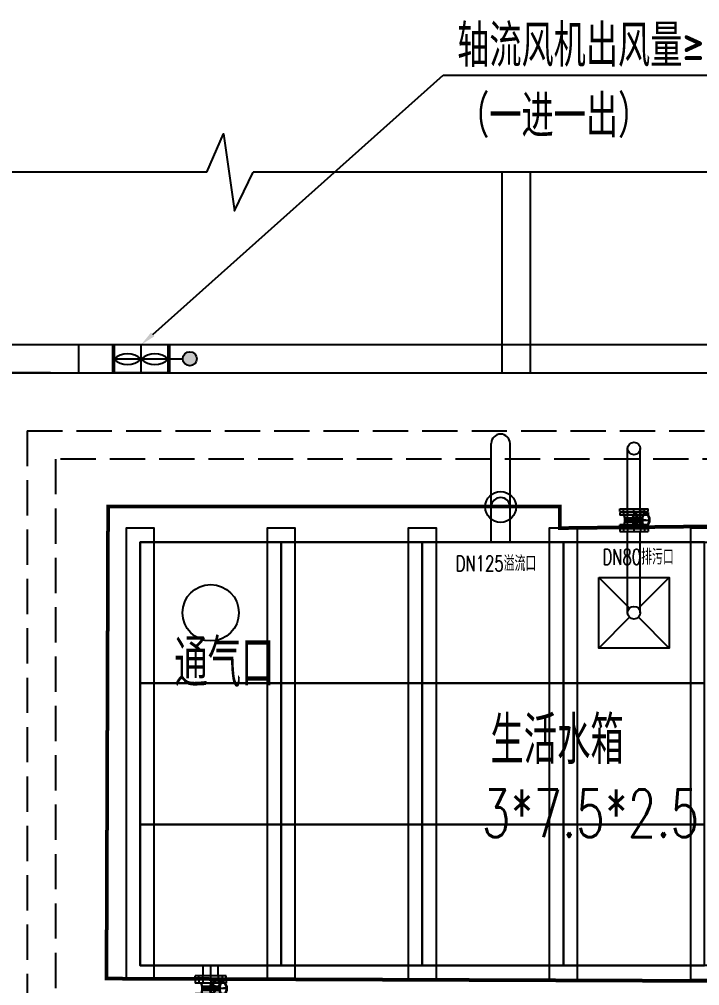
# Model space of a CAD drawing. Header units: millimetres. Extents: x 10779125 to 11142123, y -372083 to -144871.
# Drawn here: x 11098007 to 11102829, y -301182 to -294332 of the extents above; entities that cross this region are included whole.
import ezdxf
from ezdxf import colors
from ezdxf.entities.mleader import LeaderData, LeaderLine
from ezdxf.math import Vec2, Vec3

# ---------------------------------------------------------------- set-up
doc = ezdxf.new("R2010")
doc.units = ezdxf.units.MM
doc.header["$LTSCALE"] = 1000
doc.header["$MEASUREMENT"] = 0
for name, pattern in [('A-世伦路地下室北区_t3$0$DASH', [0.35, 0.25, -0.1]), ('CENTER', [2.9, 2.5, -0.2, 0, -0.2]), ('CENTER2', [1.125, 0.75, -0.125, 0.125, -0.125]), ('CONTINOUS', [0]), ('DASH', [0.35, 0.25, -0.1])]:
    doc.linetypes.add(name, pattern=pattern)
doc.layers.get('0').update_dxf_attribs({"color": 255, "linetype": 'CONTINUOUS'})
for name, color, linetype in [('1', 255, 'CONTINUOUS'), ('1-设备', 1, 'CONTINUOUS'), ('10', 7, 'CONTINUOUS'), ('1轮廓实线层', 7, 'CONTINUOUS'), ('3中心线', 1, 'CENTER2'), ('3中心线层', 1, 'CENTER'), ('8', 8, 'CONTINUOUS'), ('ACS_PFG_FCZX', 8, 'CENTER'), ('ACS_PFG_FM_F', 7, 'CONTINUOUS'), ('AXIS', 3, 'CONTINUOUS'), ('PUB_TEXT', 7, 'CONTINUOUS'), ('水条件', 7, 'CONTINUOUS')]:
    doc.layers.add(name, color=color, linetype=linetype)
doc.layers.add('_0', color=7, linetype='CONTINUOUS', lineweight=80)
doc.layers.add('ACS_PFG_F2', color=31, linetype='CONTINUOUS', lineweight=50)
doc.styles.add('_HZTXT', font='tssdeng.shx', dxfattribs={"width": 0.8, "bigfont": 'tssdchn.shx'})
doc.styles.add('hz', font='simplex', dxfattribs={"width": 0.7, "bigfont": 'hztxt'})

# ---------------------------------------------------------------- blocks, each defined once
blk = doc.blocks.new('DN80法兰侧视图')
at = {"layer": '1'}
for p, q in [((-23, 67.5), (-20, 72)), ((-20, 100), (0, 100)), ((-20, 100), (-20, -100)), ((0, 100), (0, -100)), ((-23, 67.5), (-23, -67.5)), ((-20, 45.5), (0, 45.5)), ((-23, -67.5), (-20, -72)), ((-20, -45.5), (0, -45.5)), ((-20, -100), (0, -100))]:
    blk.add_line(p, q, dxfattribs=at)
at = {"layer": '3中心线层'}
for p, q in [((-20, 73.9), (0, 73.9)), ((-23, 0), (0, 0)), ((-23, 0), (0, 0)), ((-20, -73.9), (0, -73.9))]:
    blk.add_line(p, q, dxfattribs=at)
blk = doc.blocks.new('法兰式蝶阀DN80')
at = {"lineweight": 30}
for p, q in [((-64.8, 70.6), (-68.7, 91)), ((-64.8, 70.6), (-64.8, 43.4)), ((-56.2, 70.6), (-64.8, 70.6)), ((-49.6, 70.6), (-56.2, 70.6)), ((-45.7, 70.6), (-49.6, 70.6)), ((-38.3, 70.6), (-45.7, 70.6)), ((-38.3, 70.6), (42, 70.6)), ((40, 67.3), (4.1, 94.9)), ((40.5, 68), (5, 95.6)), ((30.2, 70.6), (42, 70.6)), ((42, 70.6), (46.4, 70.6)), ((53, 70.6), (46.4, 70.6)), ((53, 70.6), (60.5, 70.6)), ((56.2, 70.5), (75, 111.3)), ((56.7, 69.9), (76.9, 110.5)), ((60.5, 70.6), (64.1, 91)), ((60.5, 70.6), (60.5, 43.4)), ((-64.8, 43.4), (-68.7, 23)), ((-56.2, 43.4), (-64.8, 43.4)), ((-43.9, 58.2), (-57.9, 58.2)), ((-44.5, 55.8), (-57.9, 55.8)), ((-49.6, 43.4), (-56.2, 43.4)), ((-45.7, 43.4), (-49.6, 43.4)), ((-40.1, 43.4), (-45.7, 43.4)), ((-44.5, 55.8), (-6.1, 55.8)), ((-43.9, 58.2), (-5.9, 58.2)), ((-40.1, 43.4), (28.8, 43.4)), ((14.2, 55.8), (-6.1, 55.8)), ((14.2, 58.2), (-5.9, 58.2)), ((39.4, 50.2), (1.1, 26.2)), ((40.1, 49.5), (1.4, 25.3)), ((35.8, 58.2), (14.2, 58.2)), ((36.3, 55.8), (14.2, 55.8)), ((28.8, 43.4), (42, 43.4)), ((35.8, 58.2), (54.3, 58.2)), ((36.3, 55.8), (54.3, 55.8)), ((42, 43.4), (46.4, 43.4)), ((53, 43.4), (46.4, 43.4)), ((53, 43.4), (59.1, 43.4)), ((53.4, 45.8), (66.6, 2.5)), ((54.2, 46.1), (67.8, 2.9)), ((60.5, 43.4), (59.1, 43.4)), ((60.5, 43.4), (64.1, 23)), ((63, 57.2), (108.3, 53.9)), ((63.2, 57.7), (108.4, 55))]:
    blk.add_line(p, q, dxfattribs=at)
for centre, radius in [((50, 58.6), 60.9), ((50, 58.6), 58.5), ((49.6, 58.2), 13.2)]:
    blk.add_circle(centre, radius, dxfattribs=at)
for centre, start, end in [((-59, 57), 48.38702, 311.61298), ((55.3, 57), 228.38702, 131.61298)]:
    blk.add_arc(centre, 1.65, start, end, dxfattribs=at)
at = {"layer": 'AXIS', "rotation": 270}
blk.add_blockref('DN80法兰侧视图', (0, 91), dxfattribs=at)
at = {"layer": 'AXIS', "xscale": -1, "rotation": 270}
blk.add_blockref('DN80法兰侧视图', (0, 23), dxfattribs=at)
blk = doc.blocks.new('bf211016')
at = {"layer": '8', "color": 8}
for p, q in [((-7234.3, 7198.2, 0), (-7234.3, 8621.6, 0)), ((-7034.3, 7198.2, 0), (-7034.3, 8621.6, 0)), ((-1284.3, 7398.2, 0), (-16000, 7398.2, 0)), ((-10234.3, 7398.2, 0), (-10934.3, 7398.2, 0)), ((-10234.3, 7198.2, 0), (-10234.3, 7398.2, 0)), ((-15800, 7198.2, 0), (-1284.3, 7198.2, 0)), ((-10434.3, 7198.2, 0), (-10934.3, 7198.2, 0)), ((-10434.3, 7198.2, 0), (-10234.3, 7198.2, 0)), ((-7234.3, 7198.2, 0), (-7034.3, 7198.2, 0))]:
    blk.add_line(p, q, dxfattribs=at)
at = {"layer": '8', "color": 8, "linetype": 'DASH'}
for q in [(14385.7, 6787.7, 0), (-10600, 655, 0)]:
    blk.add_line((-10600, 6787.7, 0), q, dxfattribs=at)
at = {"layer": '8', "color": 8, "elevation": 0}
for points in [[(-9328, 8621.6), (-9210.1, 8892.8), (-9130.5, 8346.6), (-8998, 8621.6)], [(-9328, 8621.6), (-17018.1, 8621.6)], [(299, 8621.6), (-8998, 8621.6)]]:
    blk.add_lwpolyline(points, dxfattribs=at)
at = {"layer": '8', "color": 8, "linetype": 'DASH', "elevation": 0}
blk.add_lwpolyline([(14385.7, 6587.7), (-10400, 6587.7), (-10400, 855), (6185.7, 855), (6185.7, 655), (1319.7, 655), (1319.7, 0)], dxfattribs=at)
blk = doc.blocks.new('*U303')
at = {"lineweight": -2}
blk.add_lwpolyline([(-500, -500), (500, -500), (500, 500), (-500, 500)], close=True, dxfattribs=at)
blk = doc.blocks.new('*U304')
at = {"layer": '_0', "color": 0, "linetype": 'ByBlock', "lineweight": -2, "transparency": 16777216}
for p in [(0, 2000), (1000, 2000), (2000, 2000), (3000, 2000), (0, 1000), (1000, 1000), (2000, 1000), (3000, 1000), (0, 0), (1000, 0), (2000, 0), (3000, 0)]:
    blk.add_blockref('*U303', p, dxfattribs=at)
blk = doc.blocks.new('DN100法兰侧视图')
at = {"layer": '1'}
for p, q in [((-25, 77.5), (-22, 82)), ((-25, 77.5), (-25, -77.5)), ((-22, 110), (0, 110)), ((-22, 110), (-22, -110)), ((0, 110), (0, -110)), ((-22, 55), (0, 55)), ((-22, -55), (0, -55)), ((-25, -77.5), (-22, -82)), ((-22, -110), (0, -110))]:
    blk.add_line(p, q, dxfattribs=at)
at = {"layer": '3中心线层'}
for p, q in [((-22, 83.1), (0, 83.1)), ((-25, 0), (0, 0)), ((-22, -83.1), (0, -83.1))]:
    blk.add_line(p, q, dxfattribs=at)
blk = doc.blocks.new('法兰式蝶阀DN100')
at = {"lineweight": 30}
for p, q in [((-60.7, 76.7), (-65.7, 102.4)), ((-60.7, 76.7), (-60.7, 49.5)), ((-52.1, 76.7), (-60.7, 76.7)), ((-45.5, 76.7), (-52.1, 76.7)), ((-41.6, 76.7), (-45.5, 76.7)), ((-34.3, 76.7), (-41.6, 76.7)), ((-34.3, 76.7), (46.1, 76.7)), ((44.1, 73.4), (8.2, 101)), ((44.6, 74.1), (9.1, 101.7)), ((34.3, 76.7), (46.1, 76.7)), ((46.1, 76.7), (50.5, 76.7)), ((57.1, 76.7), (50.5, 76.7)), ((57.1, 76.7), (64.6, 76.7)), ((60.3, 76.6), (79.1, 117.4)), ((60.7, 76), (81, 116.6)), ((64.6, 76.7), (70.5, 102.4)), ((64.6, 76.7), (64.6, 49.5)), ((-60.7, 49.5), (-67.6, 25)), ((-52.1, 49.5), (-60.7, 49.5)), ((-39.9, 64.3), (-53.8, 64.3)), ((-40.4, 61.9), (-53.8, 61.9)), ((-45.5, 49.5), (-52.1, 49.5)), ((-41.6, 49.5), (-45.5, 49.5)), ((-36, 49.5), (-41.6, 49.5)), ((-40.4, 61.9), (-2, 61.9)), ((-39.9, 64.3), (-1.8, 64.3)), ((-36, 49.5), (32.9, 49.5)), ((18.3, 61.9), (-2, 61.9)), ((18.3, 64.3), (-1.8, 64.3)), ((43.5, 56.3), (5.2, 32.3)), ((44.2, 55.6), (5.5, 31.4)), ((39.9, 64.3), (18.3, 64.3)), ((40.4, 61.9), (18.3, 61.9)), ((32.9, 49.5), (46.1, 49.5)), ((39.9, 64.3), (58.3, 64.3)), ((40.4, 61.9), (58.3, 61.9)), ((46.1, 49.5), (50.5, 49.5)), ((57.1, 49.5), (50.5, 49.5)), ((57.1, 49.5), (63.1, 49.5)), ((57.4, 51.9), (70.7, 8.6)), ((58.3, 52.2), (71.9, 9)), ((64.6, 49.5), (63.1, 49.5)), ((64.6, 49.5), (72.2, 25)), ((67.1, 63.3), (112.4, 60)), ((67.3, 63.8), (112.5, 61.1))]:
    blk.add_line(p, q, dxfattribs=at)
for centre, radius in [((54.1, 64.7), 60.9), ((54.1, 64.7), 58.5), ((53.7, 64.3), 13.2)]:
    blk.add_circle(centre, radius, dxfattribs=at)
for centre, start, end in [((-54.9, 63.1), 48.38702, 311.61298), ((59.4, 63.1), 228.38702, 131.61298)]:
    blk.add_arc(centre, 1.65, start, end, dxfattribs=at)
at = {"rotation": 270}
blk.add_blockref('DN100法兰侧视图', (0, 102.4), dxfattribs=at)
at = {"xscale": -1, "rotation": 270}
blk.add_blockref('DN100法兰侧视图', (0, 25), dxfattribs=at)
blk = doc.blocks.new('*U299')
at = {"layer": '_0', "color": 6, "lineweight": -2}
blk.add_lwpolyline([(-100, -1600), (100, -1600), (100, 1600), (-100, 1600)], close=True, dxfattribs=at)
blk = doc.blocks.new('*U300')
at = {"layer": '_0', "color": 0, "linetype": 'ByBlock', "lineweight": -2, "transparency": 16777216}
for p in [(0, 0), (1000, 0), (2000, 0), (3000, 0), (4000, 0)]:
    blk.add_blockref('*U299', p, dxfattribs=at)
blk = doc.blocks.new('*U286')
h = blk.add_hatch(color=256)
edge = h.paths.add_edge_path()
edge.add_arc((0, 345), 50, 0, 360)
for p, q in [((0, 195), (0, 295)), ((-100, 195), (100, 195)), ((-100, 195), (-100, -195)), ((0, -195), (0, 195)), ((100, 195), (100, -195)), ((-100, -195), (100, -195))]:
    blk.add_line(p, q)
blk.add_circle((0, 345), 50)

msp = doc.modelspace()

# ---------------------------------------------------------------- linework, layer by layer
at = {"color": 0, "linetype": 'ByBlock'}
for p, q in [((11102318.6, -297929, 0), (11102318.6, -297374.6, 0)), ((11102407.6, -297929, 0), (11102407.6, -297374.6, 0)), ((11102318.6, -298538.7, 0), (11102318.6, -297961.7, 0)), ((11102407.6, -298538.7, 0), (11102407.6, -297961.7, 0)), ((11102113.1, -298288.7, 0), (11102331.6, -298507.2, 0)), ((11102394.6, -298507.2, 0), (11102613.1, -298288.7, 0)), ((11102113.1, -298788.7, 0), (11102331.6, -298570.1, 0)), ((11102394.6, -298570.1, 0), (11102613.1, -298788.7, 0))]:
    msp.add_line(p, q, dxfattribs=at)
for p, q in [((11099309.1, -301113.7, 0), (11099309.1, -301038.7, 0)), ((11099417.1, -301113.7, 0), (11099417.1, -301038.7, 0))]:
    msp.add_line(p, q)
at = {"color": 1, "linetype": 'A-世伦路地下室北区_t3$0$DASH', "const_width": 26}
msp.add_lwpolyline([(11098636, -297784.4), (11101838.2, -297784.4), (11101838.2, -297938.7), (11106141.2, -297888.7), (11106702.2, -297882.1), (11106628.9, -301163.1), (11098624.8, -301132.3), (11098636, -297784.4)], dxfattribs=at)
at = {"color": 0, "linetype": 'ByBlock', "elevation": 0}
msp.add_lwpolyline([(11102113.1, -298288.7), (11102613.1, -298288.7), (11102613.1, -298788.7), (11102113.1, -298788.7)], close=True, dxfattribs=at)
at = {"color": 0, "linetype": 'ByBlock'}
for centre in [(11102363.1, -297374.6, 0), (11102363.1, -298538.7, 0)]:
    msp.add_circle(centre, 44.5, dxfattribs=at)
at = {"lineweight": -2}
msp.add_circle((11101418.3, -297788.7, 0), 109.5, dxfattribs=at)
msp.add_circle((11099363.1, -298538.7, 0), 200)
at = {"layer": '1-设备', "color": 1}
for centre, start_param, end_param in [((11098772.9, -296831.7, 0), 0.787098, 2.354494), ((11098772.9, -296651.1, 0), 3.928691, 5.496087), ((11098967.9, -296831.7, 0), 0.787098, 2.354494), ((11098967.9, -296651.1, 0), 3.928691, 5.496087)]:
    msp.add_ellipse(centre, major_axis=(138.1, 0), ratio=0.923077, start_param=start_param, end_param=end_param, dxfattribs=at)
at = {"layer": '1轮廓实线层', "color": 0, "linetype": 'CONTINOUS', "lineweight": -3}
for p, q in [((11101351.8, -298038.7, 0), (11101351.8, -297338.7, -74.3)), ((11101484.8, -298038.7, 0), (11101484.8, -297338.7, -74.3))]:
    msp.add_line(p, q, dxfattribs=at)
for centre in [(11101418.3, -297338.7, -74.3), (11101418.3, -297788.7, 0)]:
    msp.add_arc(centre, 66.5, 0, 180, dxfattribs=at)
at = {"layer": '3中心线'}
msp.add_line((11099363.1, -301113.7, 0), (11099363.1, -301038.7, 0), dxfattribs=at)
at = {"layer": 'ACS_PFG_F2'}
for p, q in [((11098675.4, -296838.7, 0), (11098675.4, -296638.7, 0)), ((11099065.4, -296838.7, 0), (11099065.4, -296638.7, 0))]:
    msp.add_line(p, q, dxfattribs=at)
at = {"layer": 'ACS_PFG_FCZX'}
msp.add_line((11098870.4, -296838.7, 0), (11098870.4, -296638.7, 0), dxfattribs=at)
at = {"layer": 'ACS_PFG_FM_F'}
msp.add_line((11099065.4, -296638.7, 0), (11098675.4, -296638.7, 0), dxfattribs=at)
at = {"layer": '水条件', "linetype": 'Continuous', "elevation": 0}
msp.add_lwpolyline([(11106363.1, -298038.7), (11106363.1, -301038.7), (11098863.1, -301038.7), (11098863.1, -298038.7)], close=True, dxfattribs=at)

# ---------------------------------------------------------------- block references
at = {"lineweight": -2}
msp.add_blockref('bf211016', (11108663.1, -304036.8, 0), dxfattribs=at)
at = {"color": 0, "linetype": 'ByBlock', "rotation": 89.99999999999999}
msp.add_blockref('DN80法兰侧视图', (11102363.1, -297801.7, 0), dxfattribs=at)
at = {"color": 0, "linetype": 'ByBlock', "xscale": -1, "rotation": 90}
msp.add_blockref('DN80法兰侧视图', (11102363.1, -297961.7, 0), dxfattribs=at)
at = {"layer": '10'}
msp.add_blockref('法兰式蝶阀DN80', (11102363.1, -297938.7, 0), dxfattribs=at)
at = {"layer": '10', "xscale": -1}
for name, p, rotation in [('DN100法兰侧视图', (11099363.1, -301113.7, 0), 270), ('法兰式蝶阀DN100', (11099363.1, -301138.7, 0), 180)]:
    msp.add_blockref(name, p, dxfattribs=dict(at, rotation=rotation))
at = {"layer": '_0', "lineweight": -2}
msp.add_blockref('*U300', (11098863.1, -299538.7, 0), dxfattribs=at)
at = {"layer": '_0', "color": 4, "lineweight": -2}
msp.add_blockref('*U304', (11099363.1, -300538.7, 0), dxfattribs=at)
at = {"layer": 'ACS_PFG_FM_F', "rotation": 270}
msp.add_blockref('*U286', (11098870.4, -296738.7, 0), dxfattribs=at)

# ---------------------------------------------------------------- texts
at = {"color": 0, "linetype": 'ByBlock', "char_height": 110, "attachment_point": 3, "style": 'hz'}
for s, width, insert in [('DN125溢流口', 1038.54, (11101671.1, -298134.5, 0)), ('DN80排污口', 560.439, (11102645.2, -298088.3, 0))]:
    msp.add_mtext_dynamic_manual_height_columns(s, width=width, gutter_width=12.5, heights=[0], dxfattribs=dict(at, insert=insert))
at = {"layer": 'PUB_TEXT', "style": 'hz', "width": 0.7}
for s, p in [('生活水箱', (11101345.8, -299611.6)), ('3*7.5*2.5', (11101285.8, -300128.9))]:
    msp.add_text(s, height=337.59, rotation=360, dxfattribs=at).set_placement(p)
at = {"layer": 'PUB_TEXT', "insert": (11099106, -298726.6, 0), "char_height": 337.59, "attachment_point": 1, "rotation": 360, "style": 'hz'}
msp.add_mtext_dynamic_manual_height_columns('通气口', width=1038.54, gutter_width=12.5, heights=[0], dxfattribs=at)

# ---------------------------------------------------------------- leaders
at = {"color": 4, "lineweight": -3, "ltscale": 0.1}
ml = msp.add_multileader_mtext('Standard', dxfattribs=at)
ml.set_content('轴流风机出风量≥（4300m{\\fISOCPEUR|b0|i0|c0|p34;³}/h）\\P（一进一出）', color=4, style='_HZTXT')
ml.set_leader_properties()
ml.build(insert=Vec2(0, 0))
ml.multileader.update_dxf_attribs({"text_left_attachment_type": 6, "text_right_attachment_type": 6, "dogleg_length": 100, "arrow_head_size": 110})
ctx = ml.context
ctx.base_point, ctx.char_height, ctx.arrow_head_size, ctx.landing_gap_size, ctx.plane_origin = Vec3(11101110.1, -294729), 300, 110, 0.09, Vec3(11099370.6, -295346.8)
ctx.left_attachment, ctx.right_attachment = 6, 6
notes = []
notes.append((ctx, [(0, (1, 1, 0), (11101010.1, -294729), (1, 0), 100, [(0, [(11098870.4, -296638.7)], 0, [])])]))
ctx.mtext.insert, ctx.mtext.flow_direction = Vec3(11101110.2, -294369), 5
for ctx, leaders in notes:
    for number, flags, end, landing, length, lines in leaders:
        leader = LeaderData()
        leader.index, (leader.has_last_leader_line, leader.has_dogleg_vector, leader.attachment_direction) = number, flags
        leader.last_leader_point, leader.dogleg_vector, leader.dogleg_length = Vec3(end), Vec3(landing), length
        for number, points, colour, breaks in lines:
            line = LeaderLine()
            line.index, line.vertices, line.color, line.breaks = number, Vec3.list(points), colors.encode_raw_color(colour), breaks
            leader.lines.append(line)
        ctx.leaders.append(leader)

doc.saveas('drawing.dxf')
